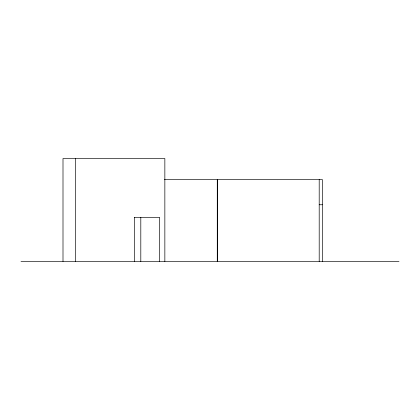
<?xml version="1.0" encoding="UTF-8"?>
<svg xmlns="http://www.w3.org/2000/svg" width="420" height="420" viewBox="0 0 420 420"><rect width="100%" height="100%" fill="white"/><g stroke="black" fill="none" stroke-linecap="round" stroke-linejoin="round"><path stroke-width="0.63" d="M164.435 179.55L322.35 179.55L322.35 261.45M319.2 204.75L322.35 204.75M134.264 217.35L159.6 217.35L159.6 261.45M21 261.45L399 261.45M319.2 179.55L319.2 261.45M217.35 179.55L217.35 261.45M217.271 179.55L217.271 261.45M164.85 261.45L164.85 158.55L63 158.55L63 261.45M140.805 217.35L140.805 261.45M134.4 217.35L134.4 261.45M75.6 158.55L75.6 261.45"/></g></svg>
